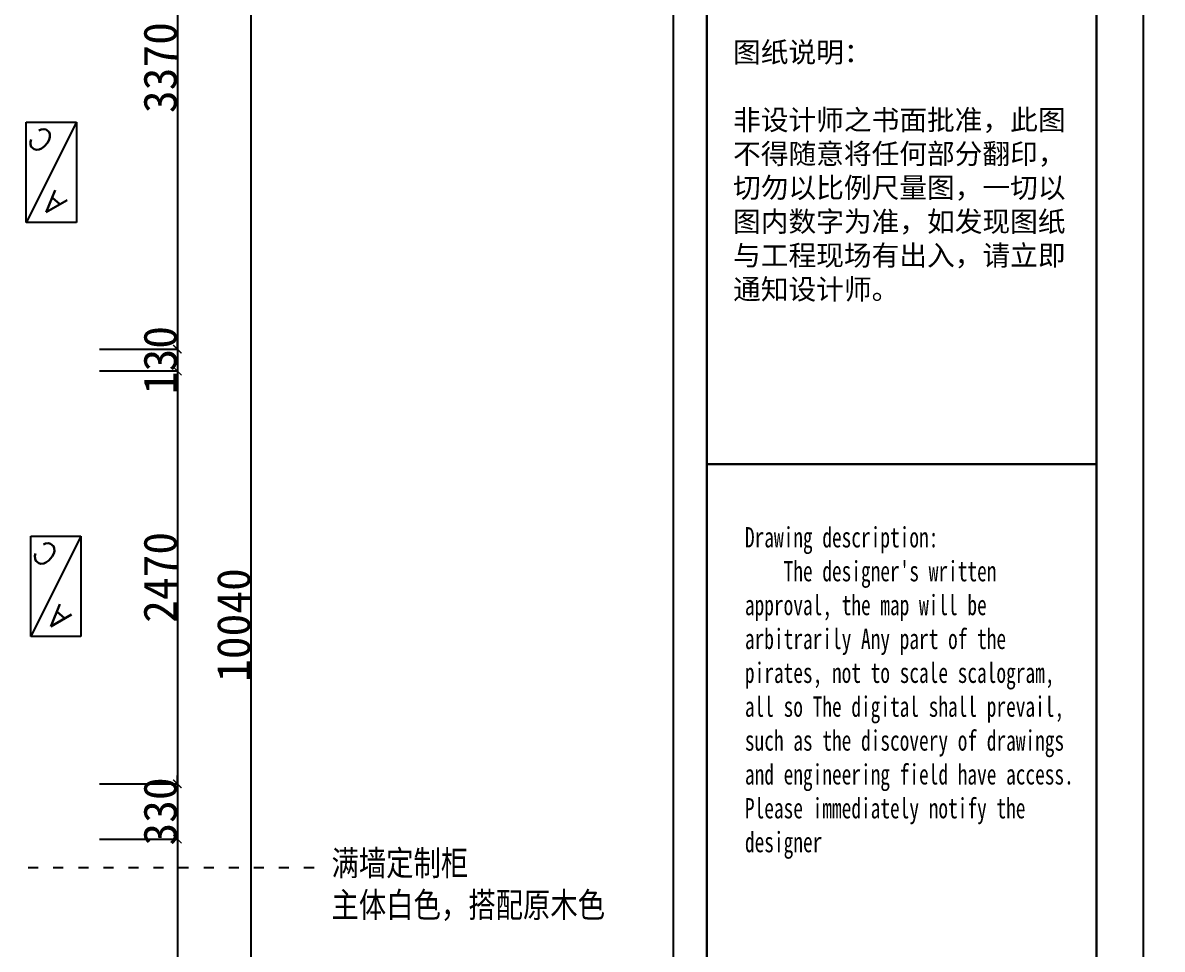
# Model space of a CAD drawing. Header units: millimetres. Extents: x -113526 to 211532, y -79714 to 28306.
# Drawn here: x 185401 to 192218, y -45303 to -39761 of the extents above; entities that cross this region are included whole.
import ezdxf

# ---------------------------------------------------------------- set-up
doc = ezdxf.new("R2010")
doc.units = ezdxf.units.MM
doc.header["$PDMODE"] = 35
doc.linetypes.add('ACAD_ISO03W100', pattern=[30, 12, -18])
doc.layers.add('$Longfin_AP_HATCH', color=1, linetype='Continuous')
doc.layers.add('10线框', color=8, linetype='Continuous')
doc.styles.get("Standard").update_dxf_attribs({"font": 'txt', "bigfont": 'gbcbig.shx'})
doc.styles.add('TXT', font='txt.shx', dxfattribs={"bigfont": 'hztxt.shx'})
doc.styles.add('宋体', font='', dxfattribs={"width": 0.7})
doc.styles.add('标准', font='simhei.ttf')
doc.styles.add('黑体', font='simhei.ttf', dxfattribs={"width": 0.8})
doc.styles.get('宋体').set_extended_font_data('新宋体')
doc.dimstyles.new('50', dxfattribs={"dimtxt": 120, "dimasz": 50, "dimexe": 1, "dimexo": 1, "dimgap": 1, "dimtad": 1, "dimdec": 0, "dimtxsty": '标准', "dimblk": 'ARCHTICK', "dimcen": 0, "dimdle": 1, "dimclrd": 157, "dimclre": 157, "dimclrt": 40, "dimadec": 0, "dimazin": 0, "dimtfac": 1, "dimtdec": 0, "dimtix": 1, "dimtmove": 2, "dimatfit": 3, "dimldrblk": 'DOT', "dimfxl": 100, "dimarcsym": 0})
doc.dimstyles.new('A3 HBA_80', dxfattribs={"dimscale": 80, "dimtxt": 2, "dimasz": 0.03, "dimexe": 2, "dimexo": 2.5, "dimgap": 0.6, "dimtad": 1, "dimdec": 0, "dimzin": 0, "dimdsep": 46, "dimtxsty": '标准', "dimblk": 'HBA_DIMENSION_TICK', "dimcen": 0, "dimclrd": 1, "dimclre": 1, "dimclrt": 2, "dimadec": 0, "dimazin": 0, "dimtfac": 1, "dimtdec": 0, "dimtix": 1, "dimtmove": 2, "dimatfit": 3, "dimldrblk": 'DOT', "dimfxl": 1, "dimtvp": 1, "dimtolj": 1, "dimtzin": 0, "dimarcsym": 0})

# ---------------------------------------------------------------- blocks, each defined once
blk = doc.blocks.new('_ArchTick')
at = {"color": 0, "linetype": 'ByBlock', "const_width": 0.15}
blk.add_lwpolyline([(-0.5, -0.5), (0.5, 0.5)], dxfattribs=at)
blk = doc.blocks.new('*D604')
at = {"color": 157, "lineweight": -2, "ltscale": 200, "transparency": 16777216}
for p, q in [((185860.4940421092, -38344.15235963443), (186326.5930421093, -38344.15235963443)), ((186325.5930421093, -38343.15235963443), (186325.5930421093, -41715.1523596342)), ((185860.4940421092, -41714.1523596342), (186326.5930421093, -41714.1523596342))]:
    blk.add_line(p, q, dxfattribs=at)
at = {"layer": 'Defpoints', "color": 0, "ltscale": 200, "transparency": 16777216}
for p in [(185859.4940421092, -38344.15235963443), (185859.4940421092, -41714.1523596342), (186325.5930421093, -41714.1523596342)]:
    blk.add_point(p, dxfattribs=at)
at = {"color": 157, "lineweight": -2, "ltscale": 200, "transparency": 16777216, "xscale": 50, "yscale": 50, "zscale": 50}
for p, rotation in [((186325.5930421093, -38344.15235963443), 90), ((186325.5930421093, -41714.1523596342), 270)]:
    blk.add_blockref('_ArchTick', p, dxfattribs=dict(at, rotation=rotation))
at = {"color": 2, "ltscale": 200, "transparency": 16777216, "insert": (186223.4694466037, -40029.15235963429), "char_height": 200, "attachment_point": 5, "rotation": 90, "style": '标准'}
blk.add_mtext('3370', dxfattribs=at)
blk = doc.blocks.new('_Dot')
at = {"color": 0, "linetype": 'ByBlock', "lineweight": -2}
blk.add_line((-0.5, 0), (-1, 0), dxfattribs=at)
at = {"color": 0, "linetype": 'ByBlock', "const_width": 0.5}
blk.add_lwpolyline([(-0.25, 0, 1), (0.25, 0, 1)], format="xyb", close=True, dxfattribs=at)
blk = doc.blocks.new('DOT')
at = {"color": 0, "linetype": 'ByBlock'}
blk.add_line((-0.3499999999999943, 0), (-1, 0), dxfattribs=at)
at = {"color": 0, "linetype": 'ByBlock', "const_width": 0.35}
blk.add_lwpolyline([(-0.1749999999999972, 0, 1), (0.1749999999999972, 0, 1)], format="xyb", close=True, dxfattribs=at)
blk = doc.blocks.new('*D605')
at = {"color": 157, "lineweight": -2, "ltscale": 200, "transparency": 16777216}
for p, q in [((185860.4940421092, -41714.1523596342), (186326.5930421093, -41714.1523596342)), ((186325.5930421093, -41714.1523596342), (186325.5930421093, -41664.1523596342)), ((186325.5930421093, -41714.1523596342), (186325.5930421093, -41844.1523596342)), ((185860.4940421092, -41844.1523596342), (186326.5930421093, -41844.1523596342)), ((186325.5930421093, -41844.1523596342), (186325.5930421093, -41894.1523596342))]:
    blk.add_line(p, q, dxfattribs=at)
at = {"layer": 'Defpoints', "color": 0, "ltscale": 200, "transparency": 16777216}
for p in [(185859.4940421092, -41714.1523596342), (185859.4940421092, -41844.1523596342), (186325.5930421093, -41844.1523596342)]:
    blk.add_point(p, dxfattribs=at)
at = {"color": 157, "lineweight": -2, "ltscale": 200, "transparency": 16777216, "xscale": 50, "yscale": 50, "zscale": 50}
for p, rotation in [((186325.5930421093, -41714.1523596342), 270), ((186325.5930421093, -41844.1523596342), 90)]:
    blk.add_blockref('_ArchTick', p, dxfattribs=dict(at, rotation=rotation))
at = {"color": 2, "ltscale": 200, "transparency": 16777216, "insert": (186223.4694466037, -41779.15235963417), "char_height": 200, "attachment_point": 5, "rotation": 90, "style": '标准'}
blk.add_mtext('130', dxfattribs=at)
blk = doc.blocks.new('*D606')
at = {"color": 157, "lineweight": -2, "ltscale": 200, "transparency": 16777216}
for p, q in [((185860.4940421092, -41844.1523596342), (186326.5930421093, -41844.1523596342)), ((186325.5930421093, -41843.1523596342), (186325.5930421093, -44315.1523596342)), ((185860.4940421092, -44314.1523596342), (186326.5930421093, -44314.1523596342))]:
    blk.add_line(p, q, dxfattribs=at)
at = {"layer": 'Defpoints', "color": 0, "ltscale": 200, "transparency": 16777216}
for p in [(185859.4940421092, -41844.1523596342), (185859.4940421092, -44314.1523596342), (186325.5930421093, -44314.1523596342)]:
    blk.add_point(p, dxfattribs=at)
at = {"color": 157, "lineweight": -2, "ltscale": 200, "transparency": 16777216, "xscale": 50, "yscale": 50, "zscale": 50}
for p, rotation in [((186325.5930421093, -41844.1523596342), 90), ((186325.5930421093, -44314.1523596342), 270)]:
    blk.add_blockref('_ArchTick', p, dxfattribs=dict(at, rotation=rotation))
at = {"color": 2, "ltscale": 200, "transparency": 16777216, "insert": (186223.4694466037, -43079.15235963417), "char_height": 200, "attachment_point": 5, "rotation": 90, "style": '标准'}
blk.add_mtext('2470', dxfattribs=at)
blk = doc.blocks.new('*D607')
at = {"color": 157, "lineweight": -2, "ltscale": 200, "transparency": 16777216}
for p, q in [((186325.5930421093, -44314.1523596342), (186325.5930421093, -44264.1523596342)), ((185860.4940421092, -44314.1523596342), (186326.5930421093, -44314.1523596342)), ((186325.5930421093, -44314.1523596342), (186325.5930421093, -44644.1523596342)), ((185860.4940421092, -44644.1523596342), (186326.5930421093, -44644.1523596342)), ((186325.5930421093, -44644.1523596342), (186325.5930421093, -44694.1523596342))]:
    blk.add_line(p, q, dxfattribs=at)
at = {"layer": 'Defpoints', "color": 0, "ltscale": 200, "transparency": 16777216}
for p in [(185859.4940421092, -44314.1523596342), (185859.4940421092, -44644.1523596342), (186325.5930421093, -44644.1523596342)]:
    blk.add_point(p, dxfattribs=at)
at = {"color": 157, "lineweight": -2, "ltscale": 200, "transparency": 16777216, "xscale": 50, "yscale": 50, "zscale": 50}
for p, rotation in [((186325.5930421093, -44314.1523596342), 270), ((186325.5930421093, -44644.1523596342), 90)]:
    blk.add_blockref('_ArchTick', p, dxfattribs=dict(at, rotation=rotation))
at = {"color": 2, "ltscale": 200, "transparency": 16777216, "insert": (186223.4694466037, -44479.15235963417), "char_height": 200, "attachment_point": 5, "rotation": 90, "style": '标准'}
blk.add_mtext('330', dxfattribs=at)
blk = doc.blocks.new('*D608')
at = {"color": 157, "lineweight": -2, "ltscale": 200, "transparency": 16777216}
for p, q in [((185860.4940421092, -44644.1523596342), (186326.5930421093, -44644.1523596342)), ((186325.5930421093, -44643.1523596342), (186325.5930421093, -48385.1523596342)), ((185860.4940421092, -48384.1523596342), (186326.5930421093, -48384.1523596342))]:
    blk.add_line(p, q, dxfattribs=at)
at = {"layer": 'Defpoints', "color": 0, "ltscale": 200, "transparency": 16777216}
for p in [(185859.4940421092, -44644.1523596342), (185859.4940421092, -48384.1523596342), (186325.5930421093, -48384.1523596342)]:
    blk.add_point(p, dxfattribs=at)
at = {"color": 157, "lineweight": -2, "ltscale": 200, "transparency": 16777216, "xscale": 50, "yscale": 50, "zscale": 50}
for p, rotation in [((186325.5930421093, -44644.1523596342), 90), ((186325.5930421093, -48384.1523596342), 270)]:
    blk.add_blockref('_ArchTick', p, dxfattribs=dict(at, rotation=rotation))
at = {"color": 2, "ltscale": 200, "transparency": 16777216, "insert": (186223.4694466037, -46514.15235963417), "char_height": 200, "attachment_point": 5, "rotation": 90, "style": '标准'}
blk.add_mtext('3740', dxfattribs=at)
blk = doc.blocks.new('*D610')
at = {"color": 157, "lineweight": -2, "ltscale": 200, "transparency": 16777216}
for p, q in [((185860.4940421092, -38344.15235963443), (186766.5150421092, -38344.15235963443)), ((186765.5150421092, -38343.15235963443), (186765.5150421092, -48385.15235963443)), ((185860.4940421092, -48384.15235963443), (186766.5150421092, -48384.15235963443))]:
    blk.add_line(p, q, dxfattribs=at)
at = {"layer": 'Defpoints', "color": 0, "ltscale": 200, "transparency": 16777216}
for p in [(185859.4940421092, -38344.15235963443), (185859.4940421092, -48384.15235963443), (186765.5150421092, -48384.15235963443)]:
    blk.add_point(p, dxfattribs=at)
at = {"color": 157, "lineweight": -2, "ltscale": 200, "transparency": 16777216, "xscale": 50, "yscale": 50, "zscale": 50}
for p, rotation in [((186765.5150421092, -38344.15235963443), 90), ((186765.5150421092, -48384.15235963443), 270)]:
    blk.add_blockref('_ArchTick', p, dxfattribs=dict(at, rotation=rotation))
at = {"color": 2, "ltscale": 200, "transparency": 16777216, "insert": (186663.3914466036, -43364.15235963441), "char_height": 200, "attachment_point": 5, "rotation": 90, "style": '标准'}
blk.add_mtext('10040', dxfattribs=at)
blk = doc.blocks.new('sadffgdj')
at = {"color": 250, "linetype": 'Continuous'}
for p, q in [((108091.4082581309, -7757.471723302679), (108691.6787204104, -7757.471723302679)), ((108091.4082581309, -8057.423084784052), (108091.4082581309, -7757.471723302679)), ((108691.6787204104, -7757.471723302679), (108691.6787204104, -8057.423084784052)), ((108691.6787204104, -8057.423084784052), (108091.4082581309, -8057.423084784052))]:
    blk.add_line(p, q, dxfattribs=at)
at = {"color": 250, "linetype": 'ByBlock'}
blk.add_line((108691.6787204104, -8057.423084784052), (108091.4082581309, -7757.471723302679), dxfattribs=at)
at = {"color": 250, "linetype": 'Continuous'}
for s, p in [('C', (108597.6691646732, -7933.000239408058)), ('A', (108220.4647227348, -8005.37767236268))]:
    blk.add_text(s, height=135.5421686746988, rotation=48.93217481883516, dxfattribs=at).set_placement(p)
blk = doc.blocks.new('HBA_DIMENSION_TICK')
at = {"color": 0, "linetype": 'ByBlock'}
for p, q in [((-10, 0), (0, 0)), ((0, 0), (10, 0))]:
    blk.add_line(p, q, dxfattribs=at)
at = {"color": 50, "linetype": 'ByBlock'}
blk.add_solid([(-10, -7), (-7, -10), (7, 10), (10, 7)], dxfattribs=at)
blk = doc.blocks.new('*D625')
at = {"color": 157, "lineweight": -2, "transparency": 16777216}
for p, q in [((211372.4940481429, -40344.1523596342), (211281.2031539676, -40344.1523596342)), ((211361.2031539676, -40346.5523596342), (211361.2031539676, -41711.7523596342)), ((210961.2031539676, -41714.1523596342), (211441.2031539676, -41714.1523596342))]:
    blk.add_line(p, q, dxfattribs=at)
at = {"layer": 'Defpoints', "color": 0, "transparency": 16777216}
for p in [(211532.4940481429, -40344.1523596342), (181289.4940421091, -41714.1523596342), (211361.2031539676, -41714.1523596342)]:
    blk.add_point(p, dxfattribs=at)
at = {"color": 157, "lineweight": -2, "transparency": 16777216, "xscale": 2.4, "yscale": 2.4, "zscale": 2.4}
for p, rotation in [((211361.2031539676, -40344.1523596342), 90), ((211361.2031539676, -41714.1523596342), 270)]:
    blk.add_blockref('HBA_DIMENSION_TICK', p, dxfattribs=dict(at, rotation=rotation))
at = {"color": 2, "transparency": 16777216, "insert": (211264.6638281249, -41029.15235963417), "char_height": 96, "attachment_point": 5, "rotation": 90, "style": '标准'}
blk.add_mtext('\\A1;1370', dxfattribs=at)

msp = doc.modelspace()

# ---------------------------------------------------------------- linework, layer by layer
at = {"layer": '10线框'}
for p, q in [((189292.4739721084, -35984.00606807187), (189292.4739721084, -52025.98707165407)), ((192106.8566047919, -52025.98707165407), (192106.8566047919, -35984.00606807187)), ((192106.8566047919, -52025.98707165407), (192106.8566047919, -35984.00606807187)), ((189493.501303014, -36265.44433129254), (189493.501303014, -51744.54880843376)), ((189493.501303014, -42400.79846950491), (191825.4183415234, -42400.79846950491)), ((189493.501303014, -42400.79846950491), (191825.4183415234, -42400.79846950491))]:
    msp.add_line(p, q, dxfattribs=at)
at = {"layer": '10线框', "lineweight": 0}
msp.add_line((189493.501303014, -36265.44433129254), (189493.501303014, -51744.54880843376), dxfattribs=at)
at = {"layer": '10线框', "lineweight": 30}
for p, q in [((189493.501303014, -51744.54880843376), (189493.501303014, -36265.44433129254)), ((191825.4183415234, -36265.44433129254), (191825.4183415234, -51744.54880843376)), ((191825.4183415234, -36265.44433129254), (191825.4183415234, -51744.54880843376)), ((189493.501303014, -42400.79846950491), (191825.4183415234, -42400.79846950491)), ((189493.501303014, -42400.79846950491), (191825.4183415234, -42400.79846950491))]:
    msp.add_line(p, q, dxfattribs=at)

# ---------------------------------------------------------------- block references
at = {"color": 2, "rotation": 90}
for p in [(177664.351324354, -149047.6011726128), (177691.2251037335, -151524.5551180865)]:
    msp.add_blockref('sadffgdj', p, dxfattribs=at)

# ---------------------------------------------------------------- texts
at = {"layer": '10线框', "lineweight": 30, "insert": (189650.3295159772, -39876.34087926305), "char_height": 121.5299609491874, "width": 2055.881839390423, "attachment_point": 1, "style": 'TXT'}
msp.add_mtext('{\\fSimHei|b0|i0|c134|p2;图纸说明：\\P            \\P非设计师之书面批准，此图不得随意将任何部分翻印，切勿以比例尺量图，一切以图内数字为准，如发现图纸与工程现场有出入，请立即通知设计师。}', dxfattribs=at)
msp.add_mtext('{\\fSimHei|b0|i0|c134|p2;图纸说明：\\P            \\P非设计师之书面批准，此图不得随意将任何部分翻印，切勿以比例尺量图，一切以图内数字为准，如发现图纸与工程现场有出入，请立即通知设计师。}', dxfattribs=at)
at = {"layer": '10线框', "insert": (189721.2219931972, -42778.30124432038), "char_height": 121.5299609491874, "width": 2048.415190920086, "attachment_point": 1, "style": '宋体'}
msp.add_mtext("Drawing description:\\P    The designer's written approval, the map will be arbitrarily Any part of the pirates, not to scale scalogram, all so The digital shall prevail, such as the discovery of drawings and engineering field have access. Please immediately notify the designer", dxfattribs=at)
msp.add_mtext("Drawing description:\\P    The designer's written approval, the map will be arbitrarily Any part of the pirates, not to scale scalogram, all so The digital shall prevail, such as the discovery of drawings and engineering field have access. Please immediately notify the designer", dxfattribs=at)
at = {"layer": '10线框', "lineweight": 30, "ltscale": 200, "insert": (187247.6159645574, -44712.86646215957), "char_height": 150, "width": 2359.968563502214, "attachment_point": 1, "style": '黑体'}
msp.add_mtext('{\\fKaiTi|b0|i0|c134|p49;\\C2;满墙定制柜\\P主体白色，搭配原木色}', dxfattribs=at)

# ---------------------------------------------------------------- dimensions: what is measured, and where the dimension line sits
at = {"ltscale": 200}
for base, p1, p2, picture, middle in [((186325.5930421093, -41714.1523596342), (185859.4940421092, -38344.15235963443), (185859.4940421092, -41714.1523596342), '*D604', (186223.4694466037, -40029.15235963429)), ((186765.5150421092, -48384.15235963443), (185859.4940421092, -38344.15235963443), (185859.4940421092, -48384.15235963443), '*D610', (186663.3914466036, -43364.15235963441)), ((186325.5930421093, -41844.1523596342), (185859.4940421092, -41714.1523596342), (185859.4940421092, -41844.1523596342), '*D605', (186223.4694466037, -41779.15235963417)), ((186325.5930421093, -44314.1523596342), (185859.4940421092, -41844.1523596342), (185859.4940421092, -44314.1523596342), '*D606', (186223.4694466037, -43079.15235963417)), ((186325.5930421093, -44644.1523596342), (185859.4940421092, -44314.1523596342), (185859.4940421092, -44644.1523596342), '*D607', (186223.4694466037, -44479.15235963417)), ((186325.5930421093, -48384.1523596342), (185859.4940421092, -44644.1523596342), (185859.4940421092, -48384.1523596342), '*D608', (186223.4694466037, -46514.15235963417))]:
    dim = msp.add_linear_dim(base=base, p1=p1, p2=p2, angle=270, dimstyle='50', override={"dimtxt": 200, "dimclrt": 2, "dimldrblk": 'DOT'}, dxfattribs=at)
    dim.commit()
    dim.dimension.update_dxf_attribs({"geometry": picture, "text_midpoint": middle})
at = {"color": 2}
dim = msp.add_linear_dim(base=(211361.2031539676, -41714.1523596342), p1=(211532.4940481429, -40344.1523596342), p2=(181289.4940421091, -41714.1523596342), angle=90, dimstyle='A3 HBA_80', override={"dimtxt": 1.2, "dimexe": 1, "dimexo": 2, "dimclrd": 157, "dimclre": 157, "dimfxl": 5, "dimfxlon": 1}, dxfattribs=at)
dim.commit()
dim.dimension.update_dxf_attribs({"geometry": '*D625', "text_midpoint": (211264.6638281249, -41029.15235963417)})

# ---------------------------------------------------------------- leaders
at = {"layer": '$Longfin_AP_HATCH', "color": 2, "linetype": 'ACAD_ISO03W100', "ltscale": 5}
msp.add_leader([(182883.0911138279, -44815.44898513076), (187143.9735190821, -44815.44898513076)], dimstyle='A3 HBA_80', override={"dimtxt": 1.3, "dimasz": 1.5, "dimtad": 0, "dimtxsty": '宋体', "dimclrd": 250, "dimclre": 250, "dimldrblk": 'DOT', "dimfxl": 100, "dimfxlon": 1}, dxfattribs=at)

doc.saveas('drawing.dxf')
